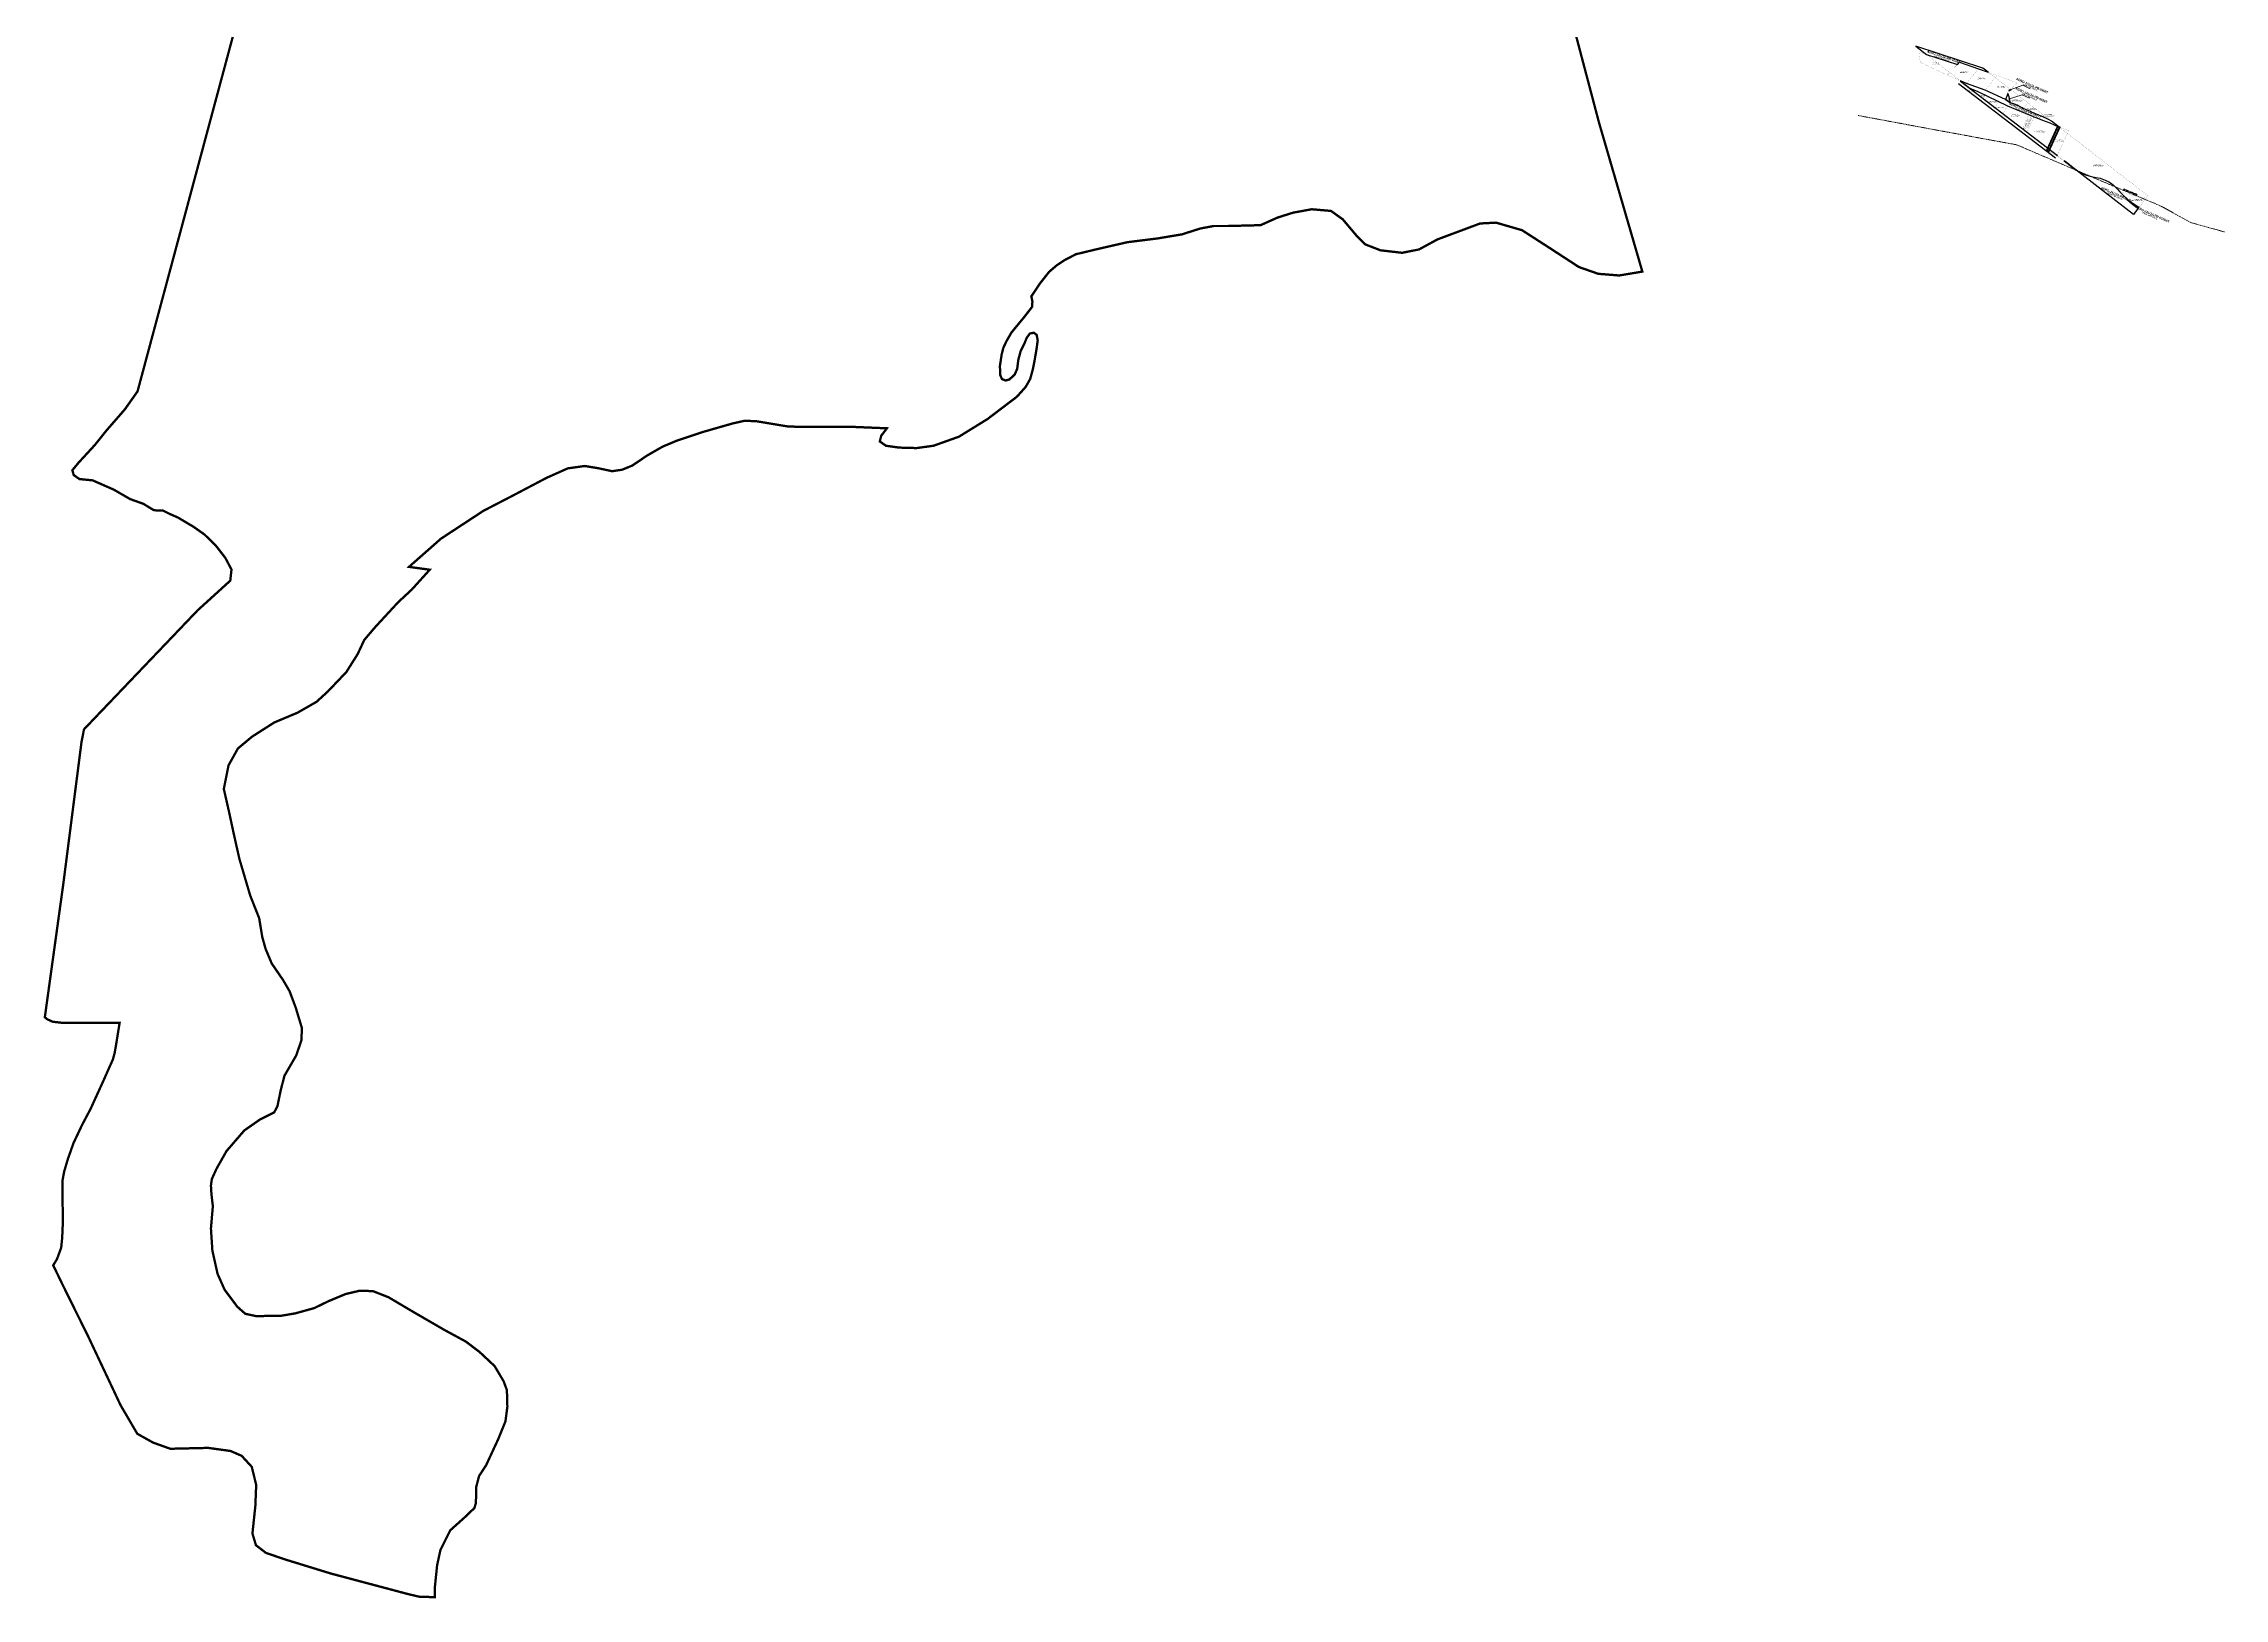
# Model space of a CAD drawing. Header units: metres. Extents: x 91 to 896469, y 125 to 17394210.
# Drawn here: x 445752 to 450441, y 8692946 to 8696287 of the extents above; entities that cross this region are included whole.
import ezdxf
from ezdxf.enums import TextEntityAlignment as Align

# ---------------------------------------------------------------- set-up
doc = ezdxf.new("R2010")
doc.units = ezdxf.units.M
doc.header["$MEASUREMENT"] = 0
doc.linetypes.add('DASHED', pattern=[0.75, 0.5, -0.25])
for name, color, linetype, lineweight in [('CBC-INTEREST-JAUJA', 150, 'Continuous', 30), ('PMD 2024', 1, 'Continuous', 5), ('PREDIO ADQUIRIDO ( CON RM)', 3, 'Continuous', 30)]:
    doc.layers.add(name, color=color, linetype=linetype, lineweight=lineweight)
for name, color, linetype in [('CODIGO', 7, 'Continuous'), ('EXPEDIENTE', 150, 'Continuous'), ('HITOS', 5, 'Continuous'), ('ortofoto 2025', 7, 'Continuous')]:
    doc.layers.add(name, color=color, linetype=linetype)
doc.layers.add('PREDIO DEFINIDO ( EN PROCESO)', color=7, linetype='Continuous', lineweight=30, true_color=0xe0e000)
doc.styles.add('ROMANS', font='romans.shx', dxfattribs={"width": 0.85})
doc.styles.add('SANSSERIFBOLD', font='sasb____.pfb')

msp = doc.modelspace()

# ---------------------------------------------------------------- linework, layer by layer
at = {"color": 30, "lineweight": 0, "const_width": 5}
msp.add_lwpolyline([(448884, 8696920.1), (449096.1, 8696117.7), (449189.3, 8695797.5), (449139.5, 8695789.2), (449094.5, 8695792.8), (449053.1, 8695807.2), (448981, 8695854.1), (448930.6, 8695886.5), (448874.8, 8695902.7), (448840.5, 8695900.9), (448748.7, 8695866.7), (448709.1, 8695845.1), (448673, 8695837.9), (448626.2, 8695843.3), (448593.8, 8695855.9), (448574, 8695875.7), (448545.2, 8695909.9), (448519.9, 8695927.9), (448478.5, 8695931.5), (448438.9, 8695924.3), (448404.7, 8695913.5), (448368.6, 8695897.3), (448298.4, 8695895.5), (448267.8, 8695895.5), (448238.9, 8695890.1), (448199.3, 8695877.5), (448148.5, 8695869), (448081.7, 8695860.6), (448012.5, 8695844.7), (447971.5, 8695834.8), (447947.9, 8695822.6), (447929.7, 8695810.5), (447913.7, 8695796.8), (447894, 8695771.7), (447875.7, 8695744.4), (447878, 8695733), (447877.2, 8695721.6), (447861.3, 8695701), (447833.2, 8695666.9), (447822.5, 8695648.6), (447815.7, 8695634.2), (447811.9, 8695619.7), (447808.1, 8695594.7), (447808.9, 8695574.9), (447812.7, 8695566.5), (447820.3, 8695563.5), (447828.6, 8695565.8), (447840, 8695576.4), (447845.3, 8695588.6), (447847.6, 8695607.6), (447852.9, 8695627.3), (447861.3, 8695644.1), (447865.8, 8695655.5), (447872.7, 8695664.6), (447881, 8695666.1), (447887.1, 8695661.5), (447889.4, 8695650.1), (447887.1, 8695632.7), (447882.6, 8695606.1), (447878.8, 8695587.1), (447873.4, 8695567.3), (447863.6, 8695549.8), (447844.6, 8695528.6), (447781.5, 8695480.7), (447719.9, 8695442.7), (447665.4, 8695423.3), (447628.9, 8695418.3), (447591.4, 8695419.3), (447563.1, 8695423.3), (447549.9, 8695432.5), (447552.9, 8695444.6), (447565.1, 8695460.8), (447490.1, 8695463.9), (447413.1, 8695463.9), (447375.6, 8695463.9), (447351.3, 8695464.9), (447320.9, 8695469.9), (447284.5, 8695476), (447259.1, 8695477), (447232.8, 8695471), (447169, 8695452.7), (447114.2, 8695434.5), (447082.8, 8695421.3), (447049.4, 8695402.1), (447018, 8695380.8), (446995.7, 8695371.7), (446974.4, 8695368.6), (446946.1, 8695374.7), (446915.7, 8695379.8), (446879.2, 8695374.7), (446833.6, 8695354.4), (446756.6, 8695313.9), (446697.8, 8695283.5), (446606.6, 8695223.7), (446537.7, 8695163), (446582.3, 8695156.9), (446543.8, 8695114.3), (446514.4, 8695087), (446489.1, 8695059.6), (446464.8, 8695033.3), (446441.5, 8695005.9), (446427.3, 8694975.5), (446403, 8694937), (446363.5, 8694895.5), (446339.2, 8694873.2), (446298.6, 8694849.9), (446248, 8694828.6), (446200.4, 8694798.2), (446170, 8694772.9), (446149.7, 8694736.4), (446139.6, 8694685.7), (446150.7, 8694637.1), (446159.8, 8694594.6), (446173, 8694535.8), (446196.3, 8694456.8), (446215.6, 8694408.1), (446222.3, 8694367.5), (446229.4, 8694342.1), (446242.6, 8694310.7), (446266.9, 8694275.3), (446281.1, 8694250.9), (446294.3, 8694215.5), (446307.5, 8694171.9), (446306.4, 8694145.6), (446295.3, 8694113.2), (446270, 8694069.6), (446261.9, 8694038.2), (446254.8, 8694003.7), (446247.7, 8693990.6), (446217.3, 8693975.4), (446183.8, 8693952.1), (446145.3, 8693907.5), (446124.1, 8693870), (446113.9, 8693847.7), (446111.9, 8693833.5), (446112.9, 8693816.3), (446116, 8693788.9), (446111.9, 8693741.3), (446115, 8693693.7), (446126.1, 8693644.1), (446141.3, 8693609.6), (446168.6, 8693573.1), (446185.9, 8693557.9), (446209.2, 8693552.9), (446263.9, 8693553.9), (446293.3, 8693558.9), (446333.8, 8693570.1), (446365.2, 8693585.3), (446401.7, 8693600.5), (446432.1, 8693607.6), (446460.4, 8693606.6), (446493.9, 8693593.4), (446543.5, 8693564), (446613.4, 8693523.5), (446660, 8693498.2), (446689.4, 8693475.9), (446721.8, 8693445.5), (446741.1, 8693413.1), (446748.2, 8693393.8), (446749.2, 8693358.3), (446745.1, 8693326.9), (446729.9, 8693289.4), (446703.6, 8693232.7), (446688.4, 8693209.4), (446682.3, 8693186.1), (446682.3, 8693170.9), (446681.3, 8693150.6), (446678.3, 8693140.5), (446656, 8693119.2), (446626.6, 8693092.9), (446614.4, 8693068.6), (446605.3, 8693050.3), (446598.2, 8693017.9), (446593.2, 8692969.3), (446593.2, 8692949), (446559.7, 8692950), (446535.5, 8692955.7), (446369, 8693000), (446270.5, 8693030.3), (446230.1, 8693044.2), (446208.7, 8693060.6), (446201.1, 8693085.8), (446207.4, 8693145.2), (446209.2, 8693190.2), (446199.7, 8693229.1), (446178, 8693252.7), (446154.3, 8693263.1), (446106, 8693269.8), (446076.1, 8693269.1), (446024.6, 8693267.9), (445987.7, 8693281.1), (445953.6, 8693300.1), (445917.6, 8693361.6), (445848.5, 8693508.3), (445794.6, 8693617.2), (445772.8, 8693662.1), (445781, 8693675.6), (445790, 8693700.1), (445792.1, 8693721), (445793.8, 8693760.3), (445792.5, 8693814.2), (445792.5, 8693842.8), (445796.4, 8693863.8), (445804.5, 8693891.1), (445816.5, 8693924.9), (445834.9, 8693963.8), (445853.2, 8693998.4), (445881.9, 8694061.3), (445893.8, 8694088.2), (445901.1, 8694104.4), (445905, 8694119), (445907.9, 8694135.6), (445915.6, 8694183.5), (445789.6, 8694183.5), (445771.6, 8694185.6), (445760.1, 8694190.8), (445754.8, 8694195.2), (445794.5, 8694481.6), (445833.6, 8694786.3), (445839, 8694813.9), (446083.7, 8695070), (446153.5, 8695133.4), (446156.1, 8695157.4), (446142.8, 8695182.4), (446122.6, 8695208.5), (446098.1, 8695232.5), (446074.7, 8695249), (446048.7, 8695264.4), (446041.7, 8695268.7), (446023.5, 8695276.7), (446008.6, 8695284.1), (445989.5, 8695284.6), (445966.6, 8695298.5), (445938.3, 8695308.6), (445903, 8695329), (445857.6, 8695348.9), (445829.2, 8695351.7), (445816.9, 8695360.3), (445814, 8695370.7), (445827.6, 8695387.2), (445862.6, 8695425.2), (445887.9, 8695456.8), (445926.7, 8695501.3), (445954.1, 8695540.1), (446226.3, 8696553.1)], dxfattribs=at)
at = {"layer": 'CBC-INTEREST-JAUJA', "color": 150}
msp.add_lwpolyline([(449777.1, 8696281.9), (449800.2, 8696264), (449866.8, 8696242.6), (449871.3, 8696247.3), (449912, 8696233.3), (449933, 8696225.8), (449921.6, 8696234.7), (449777.1, 8696281.9)], dxfattribs=at)
for points in [[(449873.6, 8696207.3), (449893.4, 8696192), (449910.3, 8696184.3), (449910.3, 8696184.3), (449910.3, 8696184.3), (449974.3, 8696153.7), (450020.6, 8696134.6), (450025.2, 8696132.7), (450031.2, 8696130.4), (450037.2, 8696127.8), (450049.7, 8696122.9), (450065.3, 8696117), (450074.6, 8696113.1), (450082.3, 8696109.4), (450085.6, 8696107.9), (450068.7, 8696121), (450063.6, 8696123.8), (450058.2, 8696126.3), (450053.5, 8696128.4), (450048.6, 8696130.5), (450046.4, 8696131.5), (450044.2, 8696132.5), (450040.4, 8696134.1), (450038, 8696135.1), (450035.8, 8696136.1), (450031.8, 8696138), (450029.4, 8696138.9), (450025.9, 8696140.3), (450023.8, 8696141.3), (450020.2, 8696142.9), (450017.1, 8696144.1), (450014.1, 8696145.4), (450011.8, 8696146.3), (450008.5, 8696147.6), (450008.5, 8696147.6), (450005.8, 8696149.1), (450001.8, 8696151.3), (449998.7, 8696153.2), (449995.1, 8696155), (449991.6, 8696156.4), (449988, 8696157.8), (449982.9, 8696159.7), (449980.3, 8696160.7), (449970, 8696167.3), (449926.5, 8696187.4), (449885.9, 8696201.9), (449873.6, 8696207.3)], [(449970, 8696167.3), (449980.3, 8696160.7), (449980, 8696162.8), (449979.5, 8696165.8), (449978.7, 8696169.3), (449977.9, 8696173.4), (449976.6, 8696176.9), (449975.4, 8696180.4), (449973.8, 8696175.6), (449970, 8696167.3)], [(449980.5, 8696189.1), (449977.2, 8696186.1), (449976.9, 8696185.1), (449977.3, 8696185.4), (449978.7, 8696186.5), (449981.5, 8696188.4), (449980.5, 8696189.1)], [(450118.3, 8696018.4), (450108.1, 8696026.2), (450100.1, 8696032.7), (450096, 8696035.4), (450121.9, 8696015.4), (450124.6, 8696014.2)], [(450096, 8696035.4), (450100.1, 8696032.7), (450108.1, 8696026.2), (450118.3, 8696018.4), (450126.3, 8696013.1), (450134.6, 8696008.2), (450144.2, 8696004.7), (450151.7, 8696002.7), (450163.9, 8695999.9), (450173.2, 8695998.1), (450184.2, 8695994.2), (450192.4, 8695990.5), (450198.2, 8695986.6), (450203.5, 8695981.8), (450211.5, 8695974), (450211.5, 8695974), (450215.4, 8695969.6), (450218.4, 8695966.1), (450225.7, 8695958.7), (450227.8, 8695956.8), (450232.6, 8695951.9), (450243, 8695942.4), (450248.8, 8695937.9), (450255.4, 8695933.5), (450245.1, 8695920.2), (450245.1, 8695920.2), (450096, 8696035.4)], [(450227.8, 8695956.8), (450232.6, 8695951.9), (450243, 8695942.4), (450248.8, 8695937.9), (450255.4, 8695933.5), (450257.4, 8695936.1), (450256.8, 8695936.3), (450250.3, 8695939.2), (450250.3, 8695939.2), (450242, 8695944.7), (450236.2, 8695949.2), (450227.8, 8695956.8)]]:
    msp.add_lwpolyline(points, close=True, dxfattribs=at)
at = {"layer": 'CBC-INTEREST-JAUJA', "linetype": 'Continuous', "lineweight": 13}
for points in [[(450021.9, 8696169.9), (450006, 8696177.4), (449976.7, 8696168.4)], [(450023.4, 8696190.4), (450007.5, 8696197.8), (449980.1, 8696188)]]:
    msp.add_lwpolyline(points, dxfattribs=at)
at = {"layer": 'HITOS', "color": 2, "linetype": 'DASHED', "lineweight": 20, "ltscale": 4}
msp.add_lwpolyline([(449653, 8696133), (449825, 8696101), (449994, 8696070), (450186, 8695988), (450305, 8695938), (450368, 8695903), (450440.6, 8695882.8)], dxfattribs=at)
at = {"layer": 'ortofoto 2025'}
for points in [[(449869.3, 8696201.8), (450077.8, 8696042.1)], [(449873, 8696206.5), (450081.5, 8696046.9)]]:
    msp.add_lwpolyline(points, dxfattribs=at)
at = {"layer": 'PMD 2024', "color": 4, "linetype": 'Continuous', "lineweight": 35, "ltscale": 20, "const_width": 0.25}
msp.add_lwpolyline([(449777.1, 8696281.9), (449921.6, 8696234.7), (450276.3, 8695960.5), (450245.1, 8695920.2)], close=True, dxfattribs=at)
at = {"layer": 'PREDIO ADQUIRIDO ( CON RM)', "lineweight": 0, "const_width": 0.2}
for points in [[(449786.8, 8696247), (449844.8, 8696219.8), (449866.8, 8696242.6), (449784, 8696269.3)], [(449885.9, 8696201.9), (449912, 8696233.3), (449871.3, 8696247.3), (449844.8, 8696219.8)], [(449912, 8696233.3), (449951.4, 8696219.3), (449926.5, 8696187.4), (449885.9, 8696201.9)], [(449893.4, 8696192), (449910.3, 8696184.3), (449908.2, 8696180.5)], [(449910.3, 8696184.3), (449908.2, 8696180.5), (449927.2, 8696165.8), (449932.4, 8696173.7)], [(449926.5, 8696187.4), (449951.4, 8696219.3), (449995.7, 8696202.8), (449977.2, 8696186.1), (449976.9, 8696185.1), (449974.4, 8696183.1), (449975.3, 8696180.6), (449975.4, 8696180.4), (449973.8, 8696175.6), (449970, 8696167.3)], [(449981.5, 8696188.4), (450018.1, 8696160.1), (450009.5, 8696147.2), (450008.5, 8696147.6), (450005.8, 8696149.1), (450001.8, 8696151.3), (449998.7, 8696153.2), (449995.1, 8696155), (449991.6, 8696156.4), (449988, 8696157.8), (449982.9, 8696159.7), (449980.3, 8696160.7), (449980, 8696162.8), (449979.5, 8696165.8), (449978.7, 8696169.3), (449977.9, 8696173.4), (449976.6, 8696176.9), (449975.3, 8696180.6), (449974.4, 8696183.1), (449977.3, 8696185.4), (449978.7, 8696186.5)], [(449932.4, 8696173.7), (449927.2, 8696165.8), (449946.9, 8696150.6), (449955, 8696162.9)], [(449955, 8696162.9), (449946.9, 8696150.6), (449964.9, 8696136.7), (449974.3, 8696153.7)], [(449974.3, 8696153.7), (450020.6, 8696134.6), (450016.7, 8696128), (450010.8, 8696115.1), (450006.4, 8696104.7), (449964.9, 8696136.7)], [(450020.6, 8696134.6), (450025.2, 8696132.7), (450011.5, 8696100.7), (450006.4, 8696104.7), (450010.8, 8696115.1), (450016.7, 8696128)], [(450018.1, 8696160.1), (450049.2, 8696136), (450047.7, 8696134), (450046.4, 8696131.5), (450044.2, 8696132.5), (450040.4, 8696134.1), (450038, 8696135.1), (450035.8, 8696136.1), (450031.8, 8696138), (450029.4, 8696138.9), (450025.9, 8696140.3), (450023.8, 8696141.3), (450020.2, 8696142.9), (450017.1, 8696144.1), (450014.1, 8696145.4), (450011.8, 8696146.3), (450009.5, 8696147.2)], [(450025.2, 8696132.7), (450031.2, 8696130.4), (450016.7, 8696096.7), (450011.5, 8696100.7)], [(450065.3, 8696117), (450049.7, 8696122.9), (450037.2, 8696127.8), (450031.2, 8696130.4), (450016.7, 8696096.7), (450060.9, 8696062.5), (450082.3, 8696109.4), (450074.6, 8696113.1)], [(450049.2, 8696136), (450068.7, 8696121), (450063.6, 8696123.8), (450058.2, 8696126.3), (450053.5, 8696128.4), (450048.6, 8696130.5), (450046.4, 8696131.5), (450047.7, 8696134)], [(450086.4, 8696107.5), (450086.8, 8696107.3), (450093.2, 8696104.8), (450103.2, 8696101.4), (450105.6, 8696100.3), (450080.6, 8696045.4), (450076.9, 8696047.6), (450067.7, 8696053.4), (450062.7, 8696055.7)], [(450103, 8696094.5), (450080.6, 8696045.4), (450088, 8696040.8), (450100.1, 8696032.7), (450108.1, 8696026.2), (450118.3, 8696018.4), (450126.3, 8696013.1), (450134.6, 8696008.2), (450144.2, 8696004.7), (450151.7, 8696002.7), (450163.9, 8695999.9), (450173.2, 8695998.1), (450184.2, 8695994.2), (450192.4, 8695990.5), (450198.2, 8695986.6), (450203.5, 8695981.8), (450211.5, 8695974), (450215.4, 8695969.6), (450229.8, 8695966.2), (450241.2, 8695961.8), (450249.1, 8695959.8), (450266.9, 8695957), (450272.9, 8695956.1), (450276.3, 8695960.5)], [(450241.2, 8695961.8), (450229.8, 8695966.2), (450215.4, 8695969.6), (450218.4, 8695966.1), (450225.7, 8695958.7), (450236.2, 8695949.2), (450242, 8695944.7), (450249.2, 8695939.9), (450250.3, 8695939.2), (450256.8, 8695936.3), (450257.4, 8695936.1), (450272.9, 8695956.1), (450266.9, 8695957), (450249.1, 8695959.8)]]:
    msp.add_lwpolyline(points, close=True, dxfattribs=at)
at = {"layer": 'PREDIO DEFINIDO ( EN PROCESO)', "lineweight": 0, "const_width": 4}
msp.add_lwpolyline([(450086.4, 8696107.5), (450062.7, 8696055.7), (450058.6, 8696057.5), (450082.3, 8696109.4)], close=True, dxfattribs=at)

# ---------------------------------------------------------------- texts
at = {"layer": 'CBC-INTEREST-JAUJA', "style": 'SANSSERIFBOLD', "width": 0.75}
for s, rotation, p in [('AERO-JAUJA-PR-0546T', 341.0572, (449800.9, 8696268.7)), ('AERO-JAUJA-PR-0558T', 335.9857, (449990.7, 8696189.5)), ('AERO-JAUJA-PR-0559T', 335.9857, (449992.2, 8696209.9)), ('AERO-JAUJA-PR-0547T', 335.9857, (449977.2, 8696156.9)), ('AERO-JAUJA-PR-0548T', 335.9857, (450174.3, 8695975.9)), ('AERO-JAUJA-PR-0548AT', 335.9857, (450248.9, 8695934.2))]:
    msp.add_text(s, height=5, rotation=rotation, dxfattribs=at).set_placement(p)
at = {"layer": 'CBC-INTEREST-JAUJA', "style": 'SANSSERIFBOLD'}
for rotation, p in [(341.3799, (449816.3, 8696259.2)), (336.3085, (450005.2, 8696178.7)), (336.3085, (450006.8, 8696199.1)), (336.3085, (449991.8, 8696146.1)), (336.3085, (450188.9, 8695965.2)), (336.3085, (450263.5, 8695923.5))]:
    msp.add_text('ISAAC MATIAS E. ', height=3, rotation=rotation, dxfattribs=at).set_placement(p)
at = {"layer": 'CODIGO', "color": 6, "linetype": 'Continuous', "lineweight": 0, "style": 'SANSSERIFBOLD'}
for height, p in [(0.8, (449820.1, 8696243.1)), (0.8, (449880.8, 8696225.3)), (0.8, (449898.2, 8696185)), (0.8, (449917.5, 8696210.6)), (0.8, (449960.6, 8696193)), (0.8, (449921.5, 8696174.5)), (0.8, (449943.5, 8696160.6)), (0.8, (449958.6, 8696149.5)), (0.8, (449990.7, 8696131.3)), (1, (449994.3, 8696163.3)), (1, (450024.7, 8696144.7)), (1, (450062.9, 8696130.8)), (1, (450043.8, 8696095.8)), (0.8, (450084.9, 8696077.3)), (1, (450169.2, 8696022.9)), (1, (450255.3, 8695948.9))]:
    msp.add_text('BRIGADA: MICHEL - ARMANDO', height=height, dxfattribs=at).set_placement(p, align=Align.CENTER)
at = {"layer": 'CODIGO', "color": 1, "lineweight": 0, "style": 'SANSSERIFBOLD'}
for s, height, p in [('AERO-JAUJA-PR-00359', 0.8, (449820.1, 8696244.3)), ('AERO-JAUJA-SO3-120404-PR-00498', 0.8, (449880.8, 8696226.5)), ('AERO-JAUJA-S03-120404-PR-00346', 0.8, (449898.2, 8696186.2)), ('AERO-JAUJA-SO3-120404-PR-00499', 0.8, (449917.5, 8696211.9)), ('AERO-JAUJA-SO3-120404-PR-00349', 0.8, (449960.6, 8696194.2)), (' AERO-JAUJA-SO3-120404-PR-00357', 0.8, (449921.5, 8696175.7)), (' AERO-JAUJA-SO3-120404-PR-00343', 0.8, (449943.5, 8696161.9)), (' AERO-JAUJA-SO3-120404-PR-00357A', 0.8, (449958.6, 8696150.7)), ('AERO-JAUJA-S03-120404-PR-00355', 0.8, (449990.7, 8696132.5)), ('AERO-JAUJA-SO3-120404-PR-00350', 1, (449994.3, 8696165.1)), (' AERO-JAUJA-SO3-120404-PR-00460', 1, (450024.7, 8696146.5))]:
    msp.add_text(s, height=height, dxfattribs=at).set_placement(p, align=Align.CENTER)
for s, height, p in [('AERO-JAUJA-SO3-120404-PR-00335', 1, (450050.9, 8696132.4)), ('AERO-JAUJA-SO3-120404-PR-00353', 1, (450031.7, 8696097.4)), (' AERO-JAUJA-SO3-120404-PR-00458', 0.8, (450075.2, 8696078.6)), ('AERO-JAUJA-SO3-120404-PR-00361', 1, (450157.1, 8696024.6)), ('AERO-JAUJA-SO3-120404-PR-00337', 1, (450243.2, 8695950.5))]:
    msp.add_text(s, height=height, dxfattribs=at).set_placement(p)
for s, height, rotation, p in [('AERO-JAUJA-SO3-120404-PR-0501', 1, 67.6756, (450009.4, 8696104.2)), (' AERO-JAUJA-SO3-120404-PR-0500', 1, 67.6756, (450016.1, 8696105.4)), (' AERO-JAUJA-SO3-120404-PR-00458A', 0.8, 65.8525, (450068.6, 8696074.8))]:
    msp.add_text(s, height=height, rotation=rotation, dxfattribs=at).set_placement(p)
at = {"layer": 'CODIGO', "color": 6, "linetype": 'Continuous', "lineweight": 0, "style": 'SANSSERIFBOLD'}
for height, rotation, p in [(1, 67.6756, (450015.5, 8696114.8)), (1, 67.6756, (450022.2, 8696116)), (0.8, 65.8525, (450073.8, 8696083.1))]:
    msp.add_text('BRIGADA: MICHEL - ARMANDO', height=height, rotation=rotation, dxfattribs=at).set_placement(p, align=Align.CENTER)
at = {"layer": 'EXPEDIENTE', "lineweight": 0, "style": 'SANSSERIFBOLD'}
for s, height, p in [('EXP. 170-2022-MTC/DDP', 0.8, (449820.1, 8696245.7)), ('EXP. 366-2021-MTC/DDP', 0.8, (449880.7, 8696227.8)), ('EXP. 175-2022-MTC/DDP', 0.8, (449897.3, 8696187.6)), ('EXP. 367-2021-MTC/DDP', 0.8, (449917.4, 8696213.1)), ('EXP. 171-2022-MTC/DDP', 0.8, (449960.9, 8696195.8)), ('EXP. 485-2021-MTC/DDP', 0.8, (449943.4, 8696163.1)), ('EXP. 174-2022-MTC/DDP', 0.8, (449990.6, 8696133.7)), ('EXP. 481-2021-MTC/DDP', 1, (449994.2, 8696166.9)), ('EXP. 172-2022-MTC/DDP', 1, (450024.6, 8696148.3)), ('EXP. 486-2021-MTC/DDP', 1, (450062.6, 8696134.3)), ('EXP. 901-2022-MTC/DDP', 1, (450043.4, 8696099.3)), ('EXP. 173-2022-MTC/DDP', 0.8, (450084.6, 8696080.1)), ('EXP. 902-2022-MTC/DDP', 1, (450168.9, 8696026.4)), ('EXP. 484-2021-MTC/DDP', 1, (450254.9, 8695952.3))]:
    msp.add_text(s, height=height, dxfattribs=at).set_placement(p, align=Align.CENTER)
at = {"layer": 'EXPEDIENTE', "color": 2, "lineweight": 0, "style": 'ROMANS', "width": 0.85}
msp.add_text('FAJA MARGINAL DEL RIO MANTARO', height=1.5, rotation=337.489, dxfattribs=at).set_placement((450237.8, 8695968.1), align=Align.CENTER)

doc.saveas('drawing.dxf')
